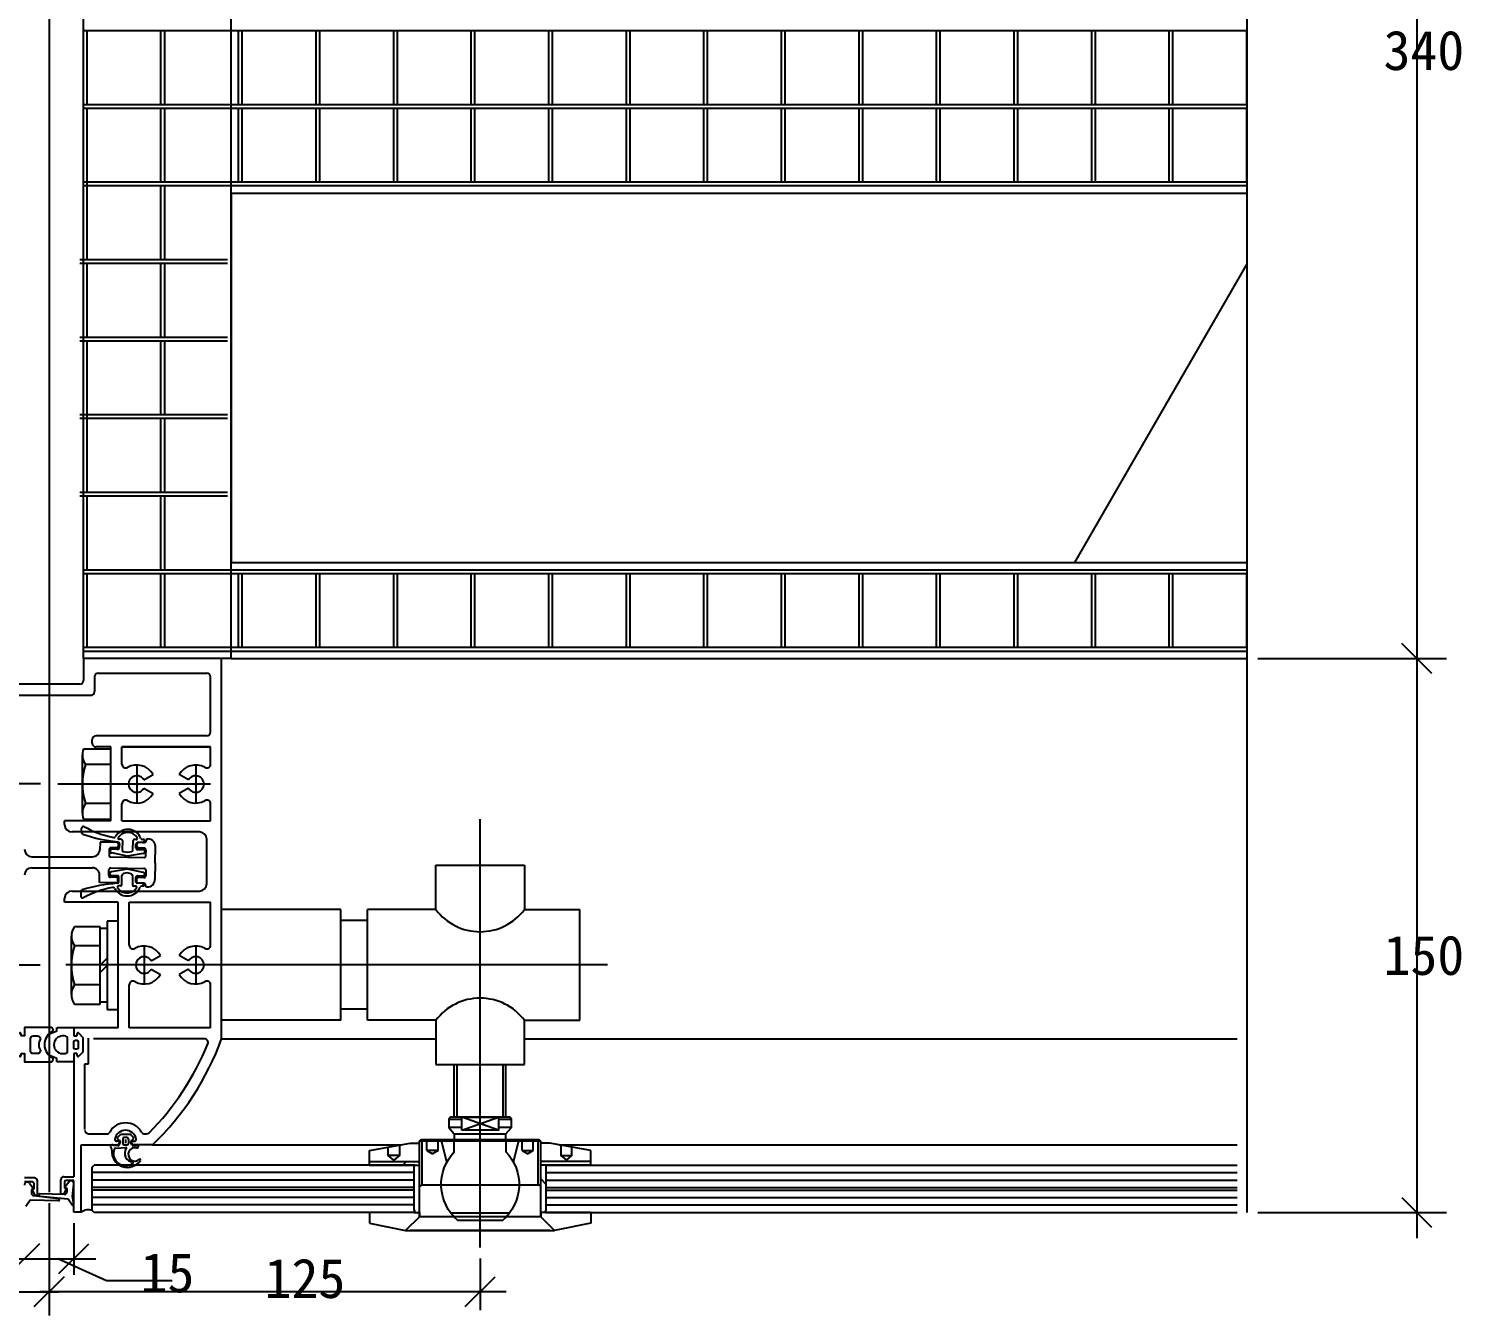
# Model space of a CAD drawing. Header units: metres. Extents: x 3516 to 4417, y 1657 to 2955.
# Drawn here: x 3949.9 to 4337.8, y 2178.7 to 2527 of the extents above; entities that cross this region are included whole.
import ezdxf

# ---------------------------------------------------------------- set-up
doc = ezdxf.new("R2010")
doc.units = ezdxf.units.M
for name, color, linetype in [('1', 1, 'Continuous'), ('10', 1, 'Continuous'), ('3', 5, 'Continuous'), ('4', 4, 'Continuous'), ('6', 6, 'Continuous'), ('CENTER', 2, 'Continuous'), ('GOMMA', 3, 'Continuous'), ('GROSSA', 4, 'Continuous'), ('LAYER_1', 7, 'Continuous'), ('填充', 1, 'Continuous')]:
    doc.layers.add(name, color=color, linetype=linetype)

# ---------------------------------------------------------------- blocks, each defined once
blk = doc.blocks.new('_ArchTick')
at = {"color": 0, "linetype": 'ByBlock'}
blk.add_lwpolyline([(-0.5, -0.5), (0.5, 0.5)], dxfattribs=at)

msp = doc.modelspace()

# ---------------------------------------------------------------- hatches: boundary and pattern name
at = {"layer": '1'}
h = msp.add_hatch(dxfattribs=at)
h.set_pattern_fill('ANSI38', scale=6)
h.paths.add_polyline_path([(4055.78, 2219.3), (4055.78, 2220.3), (4042.18, 2220.3), (4042.18, 2219.3)])
h = msp.add_hatch(dxfattribs=at)
h.set_pattern_fill('ANSI38', scale=6)
h.paths.add_polyline_path([(4055.78, 2206.54), (4054.28, 2206.54, 1), (4054.28, 2207.04), (4054.28, 2219.3), (4055.78, 2219.3)])
h = msp.add_hatch(dxfattribs=at)
h.set_pattern_fill('ANSI38', scale=6)
h.paths.add_polyline_path([(4102.18, 2219.3), (4102.18, 2220.3), (4088.58, 2220.3), (4088.58, 2219.3)])
h = msp.add_hatch(dxfattribs=at)
h.set_pattern_fill('ANSI38', scale=6)
h.paths.add_polyline_path([(4102.18, 2219.3), (4102.18, 2220.3), (4088.58, 2220.3), (4088.58, 2219.3)])
h = msp.add_hatch(dxfattribs=at)
h.set_pattern_fill('ANSI38', scale=6)
h.paths.add_polyline_path([(4088.58, 2206.54), (4090.08, 2206.54, -1), (4090.08, 2207.04), (4090.08, 2219.09), (4088.58, 2219.09)])
at = {"layer": '填充'}
h = msp.add_hatch(dxfattribs=at)
h.set_pattern_fill('HONEY', scale=100)
h.paths.add_polyline_path([(4279.77, 2482.53), (4004.77, 2482.53), (4004.77, 2382.53), (4279.77, 2382.53)])

# ---------------------------------------------------------------- linework, layer by layer
for p, q in [((3964.77, 2356.53), (3964.77, 2653.03)), ((4004.77, 2356.53), (4004.77, 2653.03)), ((3965.77, 2506.53), (3965.77, 2526.53)), ((3985.77, 2506.53), (3985.77, 2526.53)), ((3986.77, 2506.53), (3986.77, 2526.53)), ((4006.77, 2506.53), (4006.77, 2526.53)), ((4007.77, 2506.53), (4007.77, 2526.53)), ((4027.77, 2506.53), (4027.77, 2526.53)), ((4028.77, 2506.53), (4028.77, 2526.53)), ((4048.77, 2506.53), (4048.77, 2526.53)), ((4049.77, 2506.53), (4049.77, 2526.53)), ((4069.77, 2506.53), (4069.77, 2526.53)), ((4070.77, 2506.53), (4070.77, 2526.53)), ((4090.77, 2506.53), (4090.77, 2526.53)), ((4091.77, 2506.53), (4091.77, 2526.53)), ((4111.77, 2506.53), (4111.77, 2526.53)), ((4112.77, 2506.53), (4112.77, 2526.53)), ((4132.77, 2506.53), (4132.77, 2526.53)), ((4133.77, 2506.53), (4133.77, 2526.53)), ((4153.77, 2506.53), (4153.77, 2526.53)), ((4154.77, 2506.53), (4154.77, 2526.53)), ((4174.77, 2506.53), (4174.77, 2526.53)), ((4175.77, 2506.53), (4175.77, 2526.53)), ((4195.77, 2506.53), (4195.77, 2526.53)), ((4196.77, 2506.53), (4196.77, 2526.53)), ((4216.77, 2506.53), (4216.77, 2526.53)), ((4217.77, 2506.53), (4217.77, 2526.53)), ((4237.77, 2506.53), (4237.77, 2526.53)), ((4238.77, 2506.53), (4238.77, 2526.53)), ((4258.77, 2506.53), (4258.77, 2526.53)), ((4259.77, 2506.53), (4259.77, 2526.53)), ((4279.77, 2506.53), (4279.77, 2526.53)), ((3965.77, 2464.53), (3965.77, 2505.53)), ((3985.77, 2485.53), (3985.77, 2505.53)), ((3986.77, 2485.53), (3986.77, 2505.53)), ((4006.77, 2485.53), (4006.77, 2505.53)), ((4007.77, 2485.53), (4007.77, 2505.53)), ((4027.77, 2485.53), (4027.77, 2505.53)), ((4028.77, 2485.53), (4028.77, 2505.53)), ((4048.77, 2485.53), (4048.77, 2505.53)), ((4049.77, 2485.53), (4049.77, 2505.53)), ((4069.77, 2485.53), (4069.77, 2505.53)), ((4070.77, 2485.53), (4070.77, 2505.53)), ((4090.77, 2485.53), (4090.77, 2505.53)), ((4091.77, 2485.53), (4091.77, 2505.53)), ((4111.77, 2485.53), (4111.77, 2505.53)), ((4112.77, 2485.53), (4112.77, 2505.53)), ((4132.77, 2485.53), (4132.77, 2505.53)), ((4133.77, 2485.53), (4133.77, 2505.53)), ((4153.77, 2485.53), (4153.77, 2505.53)), ((4154.77, 2485.53), (4154.77, 2505.53)), ((4174.77, 2485.53), (4174.77, 2505.53)), ((4175.77, 2485.53), (4175.77, 2505.53)), ((4195.77, 2485.53), (4195.77, 2505.53)), ((4196.77, 2485.53), (4196.77, 2505.53)), ((4216.77, 2485.53), (4216.77, 2505.53)), ((4217.77, 2485.53), (4217.77, 2505.53)), ((4237.77, 2485.53), (4237.77, 2505.53)), ((4238.77, 2485.53), (4238.77, 2505.53)), ((4258.77, 2485.53), (4258.77, 2505.53)), ((4259.77, 2485.53), (4259.77, 2505.53)), ((4279.77, 2485.53), (4279.77, 2505.53)), ((3985.77, 2464.53), (3985.77, 2484.53)), ((3986.77, 2464.53), (3986.77, 2484.53)), ((4004.77, 2482.53), (4279.77, 2482.53)), ((4004.77, 2482.53), (4004.77, 2382.53)), ((3965.77, 2443.53), (3965.77, 2463.53)), ((3985.77, 2443.53), (3985.77, 2463.53)), ((3986.77, 2443.53), (3986.77, 2463.53)), ((3965.77, 2401.53), (3965.77, 2442.53)), ((3985.77, 2422.53), (3985.77, 2442.53)), ((3986.77, 2422.53), (3986.77, 2442.53)), ((3985.77, 2401.53), (3985.77, 2421.53)), ((3986.77, 2401.53), (3986.77, 2421.53)), ((3965.77, 2380.53), (3965.77, 2400.53)), ((3985.77, 2380.53), (3985.77, 2400.53)), ((3986.77, 2380.53), (3986.77, 2400.53)), ((4004.77, 2382.53), (4279.77, 2382.53)), ((3965.77, 2359.53), (3965.77, 2379.53)), ((3985.77, 2359.53), (3985.77, 2379.53)), ((3986.77, 2359.53), (3986.77, 2379.53)), ((4006.77, 2359.53), (4006.77, 2379.53)), ((4007.77, 2359.53), (4007.77, 2379.53)), ((4027.77, 2359.53), (4027.77, 2379.53)), ((4028.77, 2359.53), (4028.77, 2379.53)), ((4048.77, 2359.53), (4048.77, 2379.53)), ((4049.77, 2359.53), (4049.77, 2379.53)), ((4069.77, 2359.53), (4069.77, 2379.53)), ((4070.77, 2359.53), (4070.77, 2379.53)), ((4090.77, 2359.53), (4090.77, 2379.53)), ((4091.77, 2359.53), (4091.77, 2379.53)), ((4111.77, 2359.53), (4111.77, 2379.53)), ((4112.77, 2359.53), (4112.77, 2379.53)), ((4132.77, 2359.53), (4132.77, 2379.53)), ((4133.77, 2359.53), (4133.77, 2379.53)), ((4153.77, 2359.53), (4153.77, 2379.53)), ((4154.77, 2359.53), (4154.77, 2379.53)), ((4174.77, 2359.53), (4174.77, 2379.53)), ((4175.77, 2359.53), (4175.77, 2379.53)), ((4195.77, 2359.53), (4195.77, 2379.53)), ((4196.77, 2359.53), (4196.77, 2379.53)), ((4216.77, 2359.53), (4216.77, 2379.53)), ((4217.77, 2359.53), (4217.77, 2379.53)), ((4237.77, 2359.53), (4237.77, 2379.53)), ((4238.77, 2359.53), (4238.77, 2379.53)), ((4258.77, 2359.53), (4258.77, 2379.53)), ((4259.77, 2359.53), (4259.77, 2379.53)), ((4279.77, 2359.53), (4279.77, 2379.53)), ((4004.77, 2356.53), (3964.77, 2356.53)), ((4004.77, 2356.53), (3997.77, 2356.53)), ((4002.18, 2296.54), (4002.18, 2356.54)), ((4004.77, 2356.53), (4279.77, 2356.53)), ((3964.78, 2332.04), (3972.18, 2332.04)), ((3964.5, 2314.62), (3964.5, 2330.45)), ((3972.18, 2327.81), (3965.31, 2327.81)), ((3979.19, 2327.66), (3979.19, 2317.36)), ((3995.17, 2327.66), (3995.17, 2317.36)), ((3981.14, 2323.64), (3983.65, 2325.09)), ((3993.22, 2323.64), (3990.71, 2325.09)), ((3953.15, 2322.58), (3911.81, 2322.58)), ((3957.84, 2322.54), (3999.18, 2322.54)), ((3981.14, 2321.39), (3983.65, 2319.94)), ((3993.22, 2321.39), (3990.71, 2319.94)), ((3972.18, 2317.26), (3965.31, 2317.26)), ((3964.78, 2313.04), (3972.18, 2313.04)), ((3964.27, 2309.39), (3964.28, 2310.56)), ((3969.26, 2306.81), (3969.23, 2304.82)), ((3973.76, 2306.76), (3969.26, 2306.81)), ((3971.73, 2304.78), (3971.71, 2303.28)), ((3971.97, 2304.34), (3971.97, 2304.34)), ((3973.74, 2305.26), (3972.24, 2305.28)), ((3973.78, 2304.82), (3972.48, 2304.84)), ((3973.98, 2304.82), (3972.48, 2304.84)), ((3974.25, 2306.25), (3974.25, 2305.75)), ((3975.01, 2307.54), (3974.45, 2307.55)), ((3974.5, 2306.37), (3974.48, 2305.31)), ((3975.31, 2307.24), (3975.28, 2304.69)), ((3976.72, 2303.98), (3975.68, 2304.19)), ((3977.76, 2304.17), (3976.72, 2303.98)), ((3978.18, 2304.65), (3978.21, 2307.2)), ((3979.09, 2307.49), (3978.51, 2307.49)), ((3978.98, 2305.25), (3979, 2306.19)), ((3979.25, 2305.68), (3979.25, 2306.18)), ((3980.98, 2304.72), (3979.48, 2304.74)), ((3981.26, 2306.66), (3979.5, 2306.68)), ((3981.24, 2305.16), (3979.74, 2305.18)), ((3981.27, 2307.46), (3980.77, 2307.46)), ((3981.27, 2307.16), (3981.27, 2307.46)), ((3981.47, 2304.22), (3981.47, 2304.22)), ((3981.71, 2303.15), (3981.73, 2304.65)), ((3981.77, 2307.15), (3981.77, 2307.25)), ((3982.17, 2307.65), (3982.27, 2307.64)), ((3984.19, 2301.12), (3984.25, 2305.62)), ((3972.21, 2302.78), (3981.21, 2302.66)), ((3976.7, 2302.96), (3972.47, 2303.84)), ((3980.96, 2303.72), (3976.7, 2302.96)), ((3984.19, 2301.12), (3984.13, 2296.62)), ((3969.12, 2295.82), (3969.14, 2297.82)), ((3971.64, 2297.78), (3971.66, 2299.28)), ((3971.89, 2298.22), (3971.89, 2298.22)), ((3973.64, 2297.26), (3972.14, 2297.28)), ((3972.17, 2299.78), (3981.17, 2299.66)), ((3973.88, 2297.69), (3972.39, 2297.71)), ((3976.66, 2299.47), (3972.4, 2298.71)), ((3974.12, 2296.25), (3974.13, 2296.75)), ((3974.36, 2296.12), (3974.38, 2297.18)), ((3975.15, 2295.24), (3975.19, 2297.78)), ((3976.65, 2298.46), (3975.6, 2298.27)), ((3977.69, 2298.24), (3976.65, 2298.45)), ((3980.9, 2298.6), (3976.66, 2299.47)), ((3978.09, 2297.74), (3978.05, 2295.2)), ((3978.88, 2297.13), (3978.87, 2296.19)), ((3979.13, 2296.68), (3979.12, 2296.18)), ((3980.88, 2297.6), (3979.38, 2297.62)), ((3981.14, 2297.16), (3979.64, 2297.18)), ((3981.39, 2298.09), (3981.39, 2298.09)), ((3981.66, 2299.15), (3981.64, 2297.65)), ((3964.06, 2293.37), (3964.04, 2292.2)), ((3973.62, 2295.76), (3969.12, 2295.82)), ((3974.85, 2294.94), (3974.29, 2294.95)), ((3978.92, 2294.89), (3978.35, 2294.89)), ((3981.12, 2295.66), (3979.36, 2295.68)), ((3981.11, 2294.86), (3980.61, 2294.87)), ((3981.11, 2295.16), (3981.11, 2294.86)), ((3981.61, 2295.15), (3981.61, 2295.05)), ((3982, 2294.65), (3982.1, 2294.65)), ((3971.18, 2285.42), (3971.18, 2261.42)), ((3974.18, 2285.42), (3971.18, 2285.42)), ((3961.5, 2265.5), (3961.5, 2281.33)), ((3962.31, 2283.97), (3969.18, 2283.97)), ((3969.18, 2283.97), (3969.18, 2262.86)), ((3971.18, 2283.38), (3969.18, 2283.38)), ((3969.18, 2278.69), (3962.31, 2278.69)), ((3981.19, 2278.66), (3981.19, 2268.36)), ((3995.17, 2278.66), (3995.17, 2268.36)), ((3971.18, 2275.41), (3969.18, 2273.42)), ((3971.18, 2273.42), (3969.18, 2271.43)), ((3983.14, 2274.64), (3985.65, 2276.09)), ((3993.22, 2274.64), (3990.71, 2276.09)), ((3983.14, 2272.39), (3985.65, 2270.94)), ((3993.22, 2272.39), (3990.71, 2270.94)), ((3969.18, 2268.14), (3962.31, 2268.14)), ((3969.18, 2262.86), (3962.31, 2262.86)), ((3971.18, 2263.45), (3969.18, 2263.45)), ((3974.18, 2261.42), (3971.18, 2261.42)), ((4002.18, 2253.54), (4060.18, 2253.54)), ((4084.18, 2253.54), (4277.18, 2253.54)), ((3983.47, 2224.8), (4050.78, 2224.8)), ((4093.57, 2224.8), (4277.18, 2224.8)), ((3957.87, 2194.02), (3971.06, 2188.1)), ((3971.06, 2188.1), (3988.82, 2188.1))]:
    msp.add_line(p, q)
for centre, radius, start, end in [((3969.17, 2330.45), 4.67, 160.18, 214.38), ((3981.96, 2322.54), 17.46, 162.41, 197.59), ((3976.18, 2327.88), 1, 180, 299.29), ((3979.19, 2322.51), 5.15, 30, 119.29), ((3995.17, 2322.51), 5.15, 60.71, 150), ((3998.18, 2327.88), 1, 240.71, 0), ((3979.19, 2322.51), 2.25, 30, 330), ((3995.17, 2322.51), 2.25, 210, 150), ((3979.19, 2322.51), 5.15, 240.71, 330), ((3995.17, 2322.51), 5.15, 210, 299.29), ((3969.17, 2314.62), 4.67, 145.62, 199.82), ((3976.18, 2317.15), 1, 60.71, 180), ((3998.18, 2317.15), 1, 0, 119.29), ((3964.77, 2309.38), 0.5, 179.25, 254.2), ((3964.78, 2310.56), 0.5, 74.32, 179.25), ((3978.56, 2350.71), 44.07, 251.57, 264.13), ((3978.31, 2334.48), 27, 240.26, 258.44), ((3973, 2308.52), 0.5, 258.44, 330.63), ((3976.76, 2306.4), 3.81, 89.25, 150.63), ((3976.76, 2306.4), 3.01, 89.25, 147.86), ((3976.76, 2306.4), 3.01, 30.64, 89.25), ((3976.76, 2306.4), 3.81, 21.21, 89.25), ((3967.23, 2304.84), 2, 269.25, 359.25), ((3972.23, 2304.78), 0.5, 89.25, 179.25), ((3972.47, 2304.34), 0.5, 89.25, 179.25), ((3972.47, 2304.34), 0.5, 179.25, 269.25), ((3973.75, 2305.76), 0.5, 269.25, 359.25), ((3973.75, 2306.26), 0.5, 359.25, 89.25), ((3973.98, 2305.32), 0.5, 269.25, 359.25), ((3974, 2306.38), 0.5, 359.25, 84.13), ((3974.46, 2307.85), 0.3, 147.86, 269.25), ((3975.01, 2307.24), 0.3, 359.25, 89.25), ((3975.78, 2304.68), 0.5, 179.25, 258.36), ((3977.68, 2304.66), 0.5, 280.14, 359.25), ((3978.51, 2307.19), 0.3, 89.25, 179.25), ((3979.48, 2305.24), 0.5, 179.25, 269.25), ((3979.5, 2306.18), 0.5, 89.25, 179.25), ((3979.09, 2307.79), 0.3, 269.25, 30.64), ((3979.75, 2306.18), 0.5, 89.25, 179.25), ((3979.75, 2305.68), 0.5, 179.25, 269.25), ((3980.78, 2307.96), 0.5, 201.21, 269.25), ((3980.77, 2307.16), 0.5, 269.25, 359.25), ((3980.97, 2304.22), 0.5, 269.25, 359.25), ((3980.97, 2304.22), 0.5, 359.25, 89.25), ((3981.23, 2304.66), 0.5, 359.25, 89.25), ((3981.27, 2307.16), 0.5, 269.25, 359.25), ((3982.17, 2307.25), 0.4, 89.25, 179.25), ((3982.25, 2305.64), 2, 359.25, 89.25), ((3972.21, 2303.28), 0.5, 179.25, 269.25), ((3981.21, 2303.16), 0.5, 269.25, 359.25), ((3967.14, 2297.84), 2, 359.25, 89.25), ((3972.14, 2297.78), 0.5, 179.25, 269.25), ((3972.16, 2299.28), 0.5, 89.25, 179.25), ((3972.39, 2298.21), 0.5, 89.25, 179.25), ((3972.39, 2298.21), 0.5, 179.25, 269.25), ((3973.63, 2296.76), 0.5, 359.25, 89.25), ((3973.88, 2297.19), 0.5, 359.25, 89.25), ((3975.69, 2297.77), 0.5, 100.14, 179.25), ((3977.59, 2297.75), 0.5, 359.25, 78.36), ((3979.38, 2297.12), 0.5, 89.25, 179.25), ((3979.63, 2296.68), 0.5, 89.25, 179.25), ((3980.89, 2298.1), 0.5, 269.25, 359.25), ((3980.89, 2298.1), 0.5, 359.25, 89.25), ((3981.14, 2297.66), 0.5, 269.25, 359.25), ((3981.16, 2299.16), 0.5, 359.25, 89.25), ((3982.13, 2296.65), 2, 269.25, 359.25), ((3964.56, 2293.37), 0.5, 104.3, 179.25), ((3977.26, 2251.69), 44.07, 94.37, 106.93), ((3977.44, 2267.92), 27, 100.06, 118.24), ((3972.81, 2294.01), 0.5, 27.87, 100.06), ((3976.62, 2296.03), 3.81, 207.87, 269.25), ((3973.62, 2296.26), 0.5, 269.25, 359.25), ((3973.86, 2296.13), 0.5, 274.37, 359.25), ((3973.86, 2296.13), 0.5, 274.37, 359.25), ((3974.29, 2294.65), 0.3, 89.25, 210.64), ((3976.62, 2296.03), 3.01, 210.64, 269.25), ((3974.85, 2295.24), 0.3, 269.25, 359.25), ((3976.62, 2296.03), 3.81, 269.25, 337.29), ((3976.62, 2296.03), 3.01, 269.25, 327.86), ((3978.35, 2295.19), 0.3, 179.25, 269.25), ((3979.37, 2296.18), 0.5, 179.25, 269.25), ((3978.92, 2294.59), 0.3, 327.86, 89.25), ((3979.62, 2296.18), 0.5, 179.25, 269.25), ((3980.6, 2294.37), 0.5, 89.25, 157.29), ((3980.61, 2295.17), 0.5, 359.25, 89.25), ((3981.11, 2295.16), 0.5, 359.25, 89.25), ((3982.01, 2295.05), 0.4, 179.25, 269.25), ((3964.54, 2292.19), 0.5, 179.25, 284.18), ((3966.17, 2281.33), 4.67, 145.62, 214.38), ((3978.96, 2273.42), 17.46, 162.41, 197.59), ((3978.18, 2278.88), 1, 180, 299.29), ((3981.19, 2273.51), 5.15, 30, 119.29), ((3995.17, 2273.51), 5.15, 60.71, 150), ((3998.18, 2278.88), 1, 240.71, 0), ((3981.19, 2273.51), 2.25, 30, 330), ((3995.17, 2273.51), 2.25, 210, 150), ((3981.19, 2273.51), 5.15, 240.71, 330), ((3995.17, 2273.51), 5.15, 210, 299.29), ((3966.17, 2265.5), 4.67, 145.62, 214.38), ((3978.18, 2268.15), 1, 60.71, 180), ((3998.18, 2268.15), 1, 0, 119.29)]:
    msp.add_arc(centre, radius, start, end)
at = {"layer": '1'}
for p, q in [((3964.77, 2526.53), (4279.77, 2526.53)), ((3964.77, 2506.53), (4279.77, 2506.53)), ((3964.77, 2505.53), (4279.77, 2505.53)), ((3964.77, 2485.53), (4279.77, 2485.53)), ((3964.77, 2484.53), (4279.77, 2484.53)), ((3963.77, 2464.53), (4003.77, 2464.53)), ((3963.77, 2463.53), (4003.77, 2463.53)), ((3963.77, 2443.53), (4003.77, 2443.53)), ((3963.77, 2442.53), (4003.77, 2442.53)), ((3963.77, 2422.53), (4003.77, 2422.53)), ((3963.77, 2421.53), (4003.77, 2421.53)), ((3963.77, 2401.53), (4003.77, 2401.53)), ((3963.77, 2400.53), (4003.77, 2400.53)), ((3964.77, 2380.53), (4279.77, 2380.53)), ((3964.77, 2379.53), (4279.77, 2379.53)), ((3964.77, 2359.53), (4279.77, 2359.53)), ((3964.77, 2358.53), (4279.77, 2358.53)), ((4002.18, 2253.54), (4002.18, 2356.54)), ((3967.77, 2351.53), (3967.77, 2347.53)), ((3999.18, 2336.54), (3999.18, 2351.54)), ((3963.77, 2349.53), (3940.27, 2349.53)), ((3943.66, 2346.53), (3966.85, 2346.53)), ((3998.18, 2335.54), (3968.18, 2335.54)), ((3967.18, 2333.54), (3967.18, 2334.54)), ((3972.18, 2312.54), (3972.18, 2332.54)), ((3975.18, 2332.54), (3999.18, 2332.54)), ((3999.18, 2332.54), (3975.18, 2332.54)), ((3975.18, 2327.85), (3975.18, 2332.54)), ((3999.18, 2327.88), (3999.18, 2332.54)), ((3975.18, 2312.54), (3975.18, 2317.17)), ((3999.18, 2312.54), (3999.18, 2317.15)), ((3959.68, 2311.54), (3959.68, 2312.54)), ((3972.18, 2312.54), (3959.68, 2312.54)), ((3975.18, 2312.54), (3999.18, 2312.54)), ((3996.18, 2309.54), (3961.68, 2309.54)), ((3998.18, 2295.54), (3998.18, 2307.54)), ((3950.81, 2302.84), (3967.21, 2302.84)), ((3950.81, 2299.84), (3967.21, 2299.84)), ((3961.68, 2293.54), (3996.18, 2293.54)), ((3959.68, 2290.54), (3959.68, 2291.54)), ((3974.18, 2290.54), (3959.68, 2290.54)), ((3974.18, 2256.54), (3974.18, 2290.54)), ((3977.18, 2290.54), (3999.18, 2290.54)), ((3977.18, 2278.85), (3977.18, 2290.54)), ((3999.18, 2278.88), (3999.18, 2290.54)), ((3977.18, 2256.54), (3977.18, 2268.17)), ((3999.18, 2256.54), (3999.18, 2268.15)), ((3962.18, 2248.69), (3962.18, 2216.19)), ((3965.18, 2228.97), (3965.18, 2246.8))]:
    msp.add_line(p, q, dxfattribs=at)
for centre, radius, start, end in [((3968.77, 2351.53), 1, 90, 180), ((3998.18, 2351.54), 1, 0, 90), ((3963.77, 2350.53), 1, 270, 0), ((3966.77, 2347.53), 1, 270, 360), ((3968.18, 2334.54), 1, 90, 180), ((3998.18, 2336.54), 1, 270, 0), ((3968.18, 2333.54), 1, 180, 270), ((3961.68, 2311.54), 2, 180, 270), ((3996.18, 2307.54), 2, 0, 90), ((3950.81, 2304.84), 2, 180, 270), ((3950.81, 2297.84), 2, 90, 180), ((3961.68, 2291.54), 2, 90, 180), ((3996.18, 2295.54), 2, 270, 0)]:
    msp.add_arc(centre, radius, start, end, dxfattribs=at)
at = {"layer": '10'}
for p, q in [((4279.77, 2924.26), (4279.77, 2206.53)), ((4325.78, 2699.03), (4325.78, 2354.03)), ((4325.78, 2359.03), (4325.78, 2199.56)), ((4282.77, 2356.53), (4333.86, 2356.53)), ((4282.77, 2356.53), (4333.86, 2356.53)), ((3955.5, 2209.01), (3955.5, 2182.05)), ((3955.5, 2209.01), (3955.5, 2178.66)), ((3962.18, 2203.58), (3962.18, 2189.66)), ((4282.77, 2206.53), (4333.86, 2206.53)), ((3942.31, 2193.99), (3968.09, 2193.99)), ((4072.18, 2194.07), (4072.18, 2180.04)), ((3831.68, 2185.05), (3958, 2185.05)), ((4079.24, 2185.05), (3953, 2185.05))]:
    msp.add_line(p, q, dxfattribs=at)
at = {"layer": '3'}
for centre, radius, start, end in [((3958.39, 2251.96), 4.16, 126.04, 233.96), ((3958.09, 2251.95), 3.86, 131.14, 228.79), ((3955.89, 2256), 0.68, 275.95, 57.9), ((3959.19, 2251.93), 2.4, 92.55, 267.45), ((3955.91, 2251.93), 3.21, 150.11, 209.89), ((3955.87, 2247.91), 0.68, 302.1, 84.05)]:
    msp.add_arc(centre, radius, start, end, dxfattribs=at)
at = {"layer": '4'}
for p, q in [((3964.77, 2356.53), (3964.77, 2350.53)), ((3968.77, 2352.53), (3998.18, 2352.54)), ((3972.18, 2332.54), (3968.18, 2332.54)), ((4060.18, 2300.54), (4084.18, 2300.54)), ((4060.18, 2288.54), (4060.18, 2300.54)), ((4084.18, 2300.54), (4084.18, 2288.54)), ((4034.45, 2288.54), (4002.18, 2288.54)), ((4034.45, 2258.54), (4034.45, 2288.54)), ((4041.64, 2285.54), (4034.45, 2285.54)), ((4060.18, 2288.54), (4041.64, 2288.54)), ((4041.64, 2258.54), (4041.64, 2288.54)), ((4084.18, 2288.54), (4099.18, 2288.54)), ((4099.18, 2258.54), (4099.18, 2288.54)), ((4041.64, 2261.54), (4034.45, 2261.54)), ((4034.45, 2258.54), (4002.18, 2258.54)), ((4060.18, 2258.54), (4041.64, 2258.54)), ((4060.18, 2258.54), (4060.18, 2246.54)), ((4084.18, 2246.54), (4084.18, 2258.54)), ((4084.18, 2258.54), (4099.18, 2258.54)), ((3974.18, 2256.54), (3962.18, 2256.54)), ((3999.18, 2256.54), (3977.18, 2256.54)), ((3966.18, 2246.8), (3966.18, 2253.71)), ((3997.51, 2253.54), (3967.48, 2253.54)), ((3965.18, 2246.8), (3966.18, 2246.8)), ((4060.18, 2246.54), (4084.18, 2246.54)), ((4065.18, 2232.3), (4065.18, 2246.54)), ((4079.18, 2232.3), (4079.18, 2246.54)), ((3966.18, 2227.8), (3971.02, 2227.8)), ((3974, 2226.59), (3974, 2226.66)), ((3974.12, 2226.94), (3974.66, 2227.48)), ((3977.41, 2227.6), (3974.94, 2227.6)), ((3976.53, 2226.8), (3975.82, 2226.8)), ((3978.23, 2226.94), (3977.7, 2227.48)), ((3978.35, 2226.59), (3978.35, 2226.66)), ((3981.34, 2227.8), (3981.83, 2227.8)), ((4065.18, 2227.8), (4079.18, 2227.8)), ((3964.18, 2206.58), (3964.18, 2224.8)), ((3964.18, 2224.8), (3974.13, 2224.8)), ((3974.13, 2224.6), (3973.11, 2224.68)), ((3973.52, 2223.95), (3976.22, 2224.14)), ((3974.43, 2225.8), (3973.76, 2225.8)), ((3974.34, 2226.09), (3974.12, 2226.3)), ((3974.31, 2224.91), (3974.61, 2225.51)), ((3974.49, 2224.82), (3974.79, 2225.42)), ((3975.42, 2226.4), (3975.42, 2225.2)), ((3975.82, 2224.8), (3976.53, 2224.8)), ((3976.03, 2225.8), (3976.38, 2225.8)), ((3976.18, 2226.24), (3976.18, 2225.24)), ((3976.93, 2226.4), (3976.93, 2225.2)), ((3977.87, 2224.82), (3977.57, 2225.42)), ((3978.05, 2224.91), (3977.75, 2225.51)), ((3977.93, 2225.8), (3978.6, 2225.8)), ((3978.02, 2226.09), (3978.23, 2226.3)), ((3983.47, 2224.8), (3978.23, 2224.8)), ((3978.23, 2224.6), (3979.45, 2224.77)), ((3979.68, 2224.57), (3979.68, 2224.57)), ((4042.18, 2223.25), (4053.28, 2225.25)), ((4042.18, 2219.3), (4042.18, 2223.25)), ((4053.28, 2225.25), (4055.78, 2225.25)), ((4055.78, 2225.8), (4056.28, 2226.3)), ((4055.78, 2205.36), (4055.78, 2225.8)), ((4056.28, 2226.3), (4088.08, 2226.3)), ((4088.58, 2225.8), (4088.08, 2226.3)), ((4088.58, 2205.36), (4088.58, 2225.8)), ((4091.08, 2225.25), (4088.58, 2225.25)), ((4102.18, 2223.25), (4091.08, 2225.25)), ((4102.18, 2219.3), (4102.18, 2223.25)), ((4054.48, 2219.3), (3967.68, 2219.3)), ((4042.18, 2220.3), (4055.78, 2220.3)), ((4042.18, 2219.3), (4055.78, 2219.3)), ((4054.28, 2219.3), (4055.78, 2219.3)), ((4054.28, 2207.04), (4054.28, 2219.3)), ((4102.18, 2220.3), (4088.58, 2220.3)), ((4090.08, 2219.3), (4088.58, 2219.3)), ((4102.18, 2219.3), (4088.58, 2219.3)), ((4102.18, 2219.3), (4088.58, 2219.3)), ((4089.88, 2219.3), (4277.18, 2219.3)), ((4090.08, 2207.04), (4090.08, 2219.3)), ((3951.51, 2215.87), (3948.81, 2215.87)), ((3952.31, 2211.12), (3952.31, 2215.07)), ((3958.68, 2211.43), (3958.68, 2215.39)), ((3959.48, 2216.19), (3962.18, 2216.19)), ((3962.18, 2215.19), (3960.08, 2215.19)), ((3962.18, 2206.58), (3962.18, 2215.19)), ((4054.28, 2217.3), (3967.18, 2217.3)), ((4054.28, 2215.3), (3967.18, 2215.3)), ((4090.08, 2217.3), (4277.18, 2217.3)), ((4090.08, 2215.3), (4277.18, 2215.3)), ((3948.81, 2214.87), (3950.91, 2214.87)), ((3950.84, 2212.79), (3951.64, 2211.12)), ((3951.31, 2212.79), (3950.84, 2212.79)), ((3951.31, 2214.47), (3951.31, 2212.79)), ((3951.64, 2211.12), (3952.31, 2211.12)), ((3960.16, 2213.1), (3959.36, 2211.43)), ((3959.68, 2214.79), (3959.68, 2213.1)), ((3959.68, 2213.1), (3960.16, 2213.1)), ((4054.28, 2213.3), (3967.18, 2213.3)), ((4054.28, 2212.54), (3967.18, 2212.54)), ((4090.08, 2213.3), (4277.18, 2213.3)), ((4090.08, 2212.54), (4277.18, 2212.54)), ((3950.38, 2209.86), (3949.21, 2208.14)), ((4054.28, 2210.54), (3967.18, 2210.54)), ((4054.28, 2208.54), (3967.18, 2208.54)), ((4090.08, 2210.54), (4277.18, 2210.54)), ((4090.08, 2208.54), (4277.18, 2208.54)), ((3964.18, 2206.58), (3962.18, 2206.58)), ((4054.48, 2206.54), (3967.68, 2206.54)), ((4054.28, 2206.54), (4042.18, 2206.54)), ((4042.18, 2206.54), (4042.18, 2203.59)), ((4042.18, 2203.59), (4052.01, 2201.59)), ((4055.78, 2205.36), (4052.01, 2201.59)), ((4055.78, 2205.36), (4052.01, 2201.59)), ((4054.28, 2206.54), (4055.78, 2206.54)), ((4055.78, 2206.54), (4055.78, 2205.36)), ((4090.08, 2206.54), (4088.58, 2206.54)), ((4088.58, 2206.54), (4088.58, 2205.36)), ((4088.58, 2205.36), (4088.58, 2206.54)), ((4088.58, 2205.36), (4092.35, 2201.59)), ((4088.58, 2205.36), (4092.35, 2201.59)), ((4102.18, 2206.54), (4089.88, 2206.54)), ((4089.88, 2206.54), (4277.18, 2206.54)), ((4102.18, 2203.59), (4092.35, 2201.59)), ((4102.18, 2206.54), (4102.18, 2203.59)), ((4052.01, 2201.59), (4092.35, 2201.59)), ((4052.01, 2201.59), (4092.35, 2201.59)), ((4091.08, 2201.59), (4053.28, 2201.59))]:
    msp.add_line(p, q, dxfattribs=at)
for points in [[(4079.18, 2226.3), (4079.18, 2227.8), (4080.68, 2229.5), (4080.68, 2231.8), (4080.18, 2232.3), (4064.18, 2232.3), (4063.68, 2231.8), (4063.68, 2229.5), (4065.18, 2227.8), (4065.18, 2226.3)], [(3967.68, 2206.54), (3967.18, 2207.04), (3967.18, 2218.8), (3967.68, 2219.3)]]:
    msp.add_lwpolyline(points, dxfattribs=at)
msp.add_lwpolyline([(4067.18, 2228.8), (4067.18, 2232.3), (4077.18, 2232.3), (4077.18, 2228.8)], close=True, dxfattribs=at)
for centre, radius, start, end in [((4072.18, 2297.54), 15, 216.87, 323.13), ((4072.18, 2249.54), 15, 36.87, 143.13), ((3931.24, 2279.26), 72.46, 315.07, 338.04), ((3931.24, 2279.26), 75.46, 313.8, 340.07), ((3997.51, 2252.54), 1, 338.04, 90), ((3976.18, 2225.8), 4.97, 30.17, 149.83), ((3966.18, 2228.8), 1, 180, 270), ((3971.02, 2228.8), 1, 270, 329.83), ((3976.18, 2225.8), 2.97, 11.68, 168.32), ((3974.4, 2226.66), 0.4, 134.98, 180), ((3974.4, 2226.59), 0.4, 180, 225.38), ((3974.94, 2227.2), 0.4, 90, 134.98), ((3975.82, 2226.4), 0.4, 90, 180), ((3976.53, 2226.4), 0.4, 0, 90), ((3977.41, 2227.2), 0.4, 45.02, 90), ((3977.95, 2226.66), 0.4, 0, 45.02), ((3977.95, 2226.59), 0.4, 314.62, 0), ((3981.34, 2228.8), 1, 210.17, 270), ((3981.83, 2228.8), 1, 270, 315.07), ((3972.64, 2224.31), 0.51, 59.98, 230.91), ((3972.01, 2223.53), 0.5, 338.87, 50.91), ((3976.66, 2222.94), 4.21, 174.47, 326.7), ((3973.15, 2225.18), 0.5, 239.98, 265.34), ((3976.21, 2222.49), 3.31, 158.68, 306.46), ((3973.56, 2223.45), 0.5, 94.16, 149.83), ((3973.76, 2226.3), 0.5, 168.32, 270), ((3974.13, 2225), 0.2, 270, 333.43), ((3974.13, 2225), 0.4, 270, 333.43), ((3974.62, 2226.38), 0.4, 225.38, 256.52), ((3974.43, 2225.6), 0.2, 333.43, 90), ((3974.43, 2225.6), 0.4, 333.43, 76.52), ((3975.82, 2225.2), 0.4, 180, 270), ((3978.25, 2222.48), 2.29, 143.9, 267.24), ((3976.24, 2223.94), 0.2, 323.14, 94.16), ((3976.53, 2225.2), 0.4, 270, 0), ((3978.71, 2222.24), 1.81, 73.01, 314.24), ((3977.93, 2225.6), 0.4, 103.48, 206.57), ((3977.93, 2225.6), 0.2, 90, 206.57), ((3977.74, 2226.38), 0.4, 283.48, 314.62), ((3978.23, 2225), 0.4, 206.57, 270), ((3978.23, 2225), 0.2, 206.57, 270), ((3978.6, 2226.3), 0.5, 270, 11.68), ((3979.28, 2224.41), 0.43, 265.53, 22.18), ((3979.48, 2224.57), 0.2, 0, 97.84), ((3978.08, 2220), 0.2, 299.79, 74.13), ((3980.02, 2220.75), 0.2, 323.32, 102.87), ((3951.51, 2215.07), 0.8, 360, 90), ((3959.48, 2215.39), 0.8, 90, 180), ((3960.08, 2214.79), 0.4, 90, 180), ((3950.91, 2214.47), 0.4, 360, 90), ((3966.17, 2203.85), 3.38, 72.72, 126.2), ((4054.28, 2206.79), 0.25, 270, 90), ((4090.08, 2206.79), 0.25, 90, 270)]:
    msp.add_arc(centre, radius, start, end, dxfattribs=at)
at = {"layer": '6'}
for p, q in [((4072.18, 2197.02), (4072.18, 2313.01)), ((3806.46, 2273.58), (3953.1, 2273.58)), ((4106.65, 2273.54), (3960.01, 2273.54)), ((4065.98, 2232.3), (4065.98, 2246.54)), ((4078.38, 2232.3), (4078.38, 2246.54)), ((4063.68, 2231.8), (4067.18, 2231.8)), ((4067.18, 2228.8), (4077.18, 2232.3)), ((4077.18, 2228.8), (4067.18, 2232.3)), ((4077.18, 2231.8), (4080.68, 2231.8)), ((4067.18, 2229.5), (4063.68, 2229.5)), ((4080.68, 2229.5), (4077.18, 2229.5)), ((4088.58, 2225.8), (4055.78, 2225.8)), ((4057.78, 2223.3), (4057.78, 2226.3)), ((4057.78, 2223.3), (4059.28, 2222.43)), ((4060.78, 2223.3), (4057.78, 2223.3)), ((4060.78, 2223.3), (4059.28, 2222.43)), ((4060.78, 2223.3), (4060.78, 2226.3)), ((4063.14, 2220.24), (4061.64, 2226.3)), ((4081.21, 2220.24), (4082.71, 2226.3)), ((4083.58, 2223.3), (4083.58, 2226.3)), ((4083.58, 2223.3), (4085.08, 2222.43)), ((4083.58, 2223.3), (4086.58, 2223.3)), ((4086.58, 2223.3), (4085.08, 2222.43)), ((4086.58, 2223.3), (4086.58, 2226.3)), ((4050.32, 2221.95), (4047.32, 2221.95)), ((4094.04, 2221.95), (4097.04, 2221.95)), ((4056.48, 2213.98), (4087.88, 2213.98)), ((4088.58, 2205.36), (4055.78, 2205.36)), ((4080.18, 2206.36), (4064.18, 2206.36))]:
    msp.add_line(p, q, dxfattribs=at)
for points in [[(4050.32, 2224.71), (4050.32, 2221.95), (4048.82, 2220.63), (4047.32, 2221.95), (4047.32, 2224.17)], [(4055.78, 2213.59), (4056.48, 2213.98), (4056.48, 2226.3)], [(4088.58, 2213.59), (4087.88, 2213.98), (4087.88, 2226.3)], [(4094.04, 2224.71), (4094.04, 2221.95), (4095.54, 2220.63), (4097.04, 2221.95), (4097.04, 2224.17)]]:
    msp.add_lwpolyline(points, dxfattribs=at)
msp.add_lwpolyline([(4079.18, 2226.3), (4079.18, 2222.96, -0.43), (4078.25, 2204.36), (4066.11, 2204.36, -0.43), (4065.18, 2222.96), (4065.18, 2226.3)], format="xyb", dxfattribs=at)
at = {"layer": 'CENTER'}
msp.add_line((3955.5, 2955.47), (3955.5, 2212.01), dxfattribs=at)
at = {"layer": 'GOMMA'}
for p, q in [((3957.69, 2256.58), (3962.18, 2256.58)), ((3962.18, 2256.58), (3962.18, 2254.33)), ((3962.18, 2254.33), (3962.98, 2254.33)), ((3962.98, 2254.33), (3963.15, 2254.98)), ((3963.49, 2255.07), (3964.58, 2253.93)), ((3964.58, 2253.93), (3964.58, 2249.93)), ((3964.58, 2249.93), (3963.49, 2248.79)), ((3957.58, 2248.22), (3955.55, 2249.05)), ((3957.58, 2247.33), (3957.58, 2248.22)), ((3962.18, 2247.33), (3957.58, 2247.33)), ((3962.98, 2249.53), (3962.18, 2249.53)), ((3962.18, 2249.53), (3962.18, 2247.33)), ((3963.15, 2248.88), (3962.98, 2249.53)), ((3950.17, 2214.43), (3951.16, 2213.12)), ((3951.05, 2212.83), (3950.7, 2212.74)), ((3950.7, 2212.74), (3950.7, 2211.73)), ((3951.31, 2211.09), (3958.01, 2210.34)), ((3959.68, 2211.41), (3952.98, 2211.57)), ((3960.82, 2214.74), (3959.83, 2213.44)), ((3959.94, 2213.15), (3960.29, 2213.05)), ((3960.29, 2213.05), (3960.29, 2212.05)), ((3961.85, 2210.82), (3962.21, 2214.22)), ((3958.01, 2209.7), (3950.38, 2209.86)), ((3952.98, 2210.93), (3960.61, 2210.17)), ((3960.61, 2210.17), (3961.78, 2208.46)), ((3962.21, 2208.72), (3961.85, 2210.82))]:
    msp.add_line(p, q, dxfattribs=at)
for points in [[(3954.23, 2256.58), (3948.81, 2256.58), (3948.81, 2254.33), (3948.01, 2254.33), (3947.84, 2254.98, 0.58), (3947.5, 2255.07), (3946.41, 2253.93), (3946.41, 2249.93), (3947.5, 2248.79, 0.58), (3947.84, 2248.88), (3948.01, 2249.53), (3948.81, 2249.53), (3948.81, 2247.33), (3956.24, 2247.33)], [(3953.13, 2250.33, -0.41), (3952.33, 2249.53), (3951.21, 2249.53, -0.41), (3950.41, 2250.33), (3950.41, 2253.53, -0.41), (3951.21, 2254.33), (3952.33, 2254.33, -0.41), (3953.13, 2253.53)], [(3959.08, 2249.53), (3959.68, 2249.53, 0.41), (3960.48, 2250.33), (3960.48, 2253.53, 0.41), (3959.68, 2254.33), (3959.08, 2254.33)]]:
    msp.add_lwpolyline(points, format="xyb", dxfattribs=at)
for points in [[(3956.25, 2256.58), (3956.24, 2256.58), (3954.23, 2256.58)], [(3955.55, 2254.86), (3957.59, 2255.69), (3957.59, 2256.58)]]:
    msp.add_lwpolyline(points, dxfattribs=at)
msp.add_lwpolyline([(3963.38, 2251.13, -0.41), (3962.98, 2250.73), (3962.58, 2250.73, -0.41), (3962.18, 2251.13), (3962.18, 2252.73, -0.41), (3962.58, 2253.13), (3962.98, 2253.13, -0.41), (3963.38, 2252.73)], format="xyb", close=True, dxfattribs=at)
for centre, radius, start, end in [((3963.35, 2254.93), 0.2, 43.7, 165), ((3963.35, 2248.93), 0.2, 195, 316.3), ((3961.45, 2214.3), 0.77, 353.81, 144.95), ((3949.55, 2213.99), 0.77, 35.05, 186.19), ((3951.34, 2211.73), 0.64, 180, 267.3), ((3951, 2213.02), 0.19, 285, 32.83), ((3953, 2211.25), 0.32, 92.7, 267.28), ((3959.65, 2212.05), 0.64, 272.7, 360), ((3959.99, 2213.33), 0.19, 147.17, 255), ((3957.99, 2210.02), 0.32, 272.72, 87.3), ((3961.97, 2208.64), 0.26, 225, 19.77)]:
    msp.add_arc(centre, radius, start, end, dxfattribs=at)
at = {"layer": 'GROSSA'}
msp.add_line((3959.36, 2211.43), (3958.68, 2211.43), dxfattribs=at)
at = {"layer": 'LAYER_1'}
msp.add_line((3965.68, 2332.04), (3971.68, 2332.04), dxfattribs=at)
msp.add_line((3965.68, 2332.04), (3971.68, 2332.04), dxfattribs=at)

# ---------------------------------------------------------------- block references
at = {"layer": '10', "xscale": 8.05, "yscale": 8.05, "zscale": 8.05}
for p, rotation in [((4325.78, 2356.53), 90), ((4325.78, 2356.53), 270), ((4325.78, 2206.53), 270), ((3948.81, 2193.99), 180), ((3955.5, 2185.05), 180)]:
    msp.add_blockref('_ArchTick', p, dxfattribs=dict(at, rotation=rotation))
for p in [(3962.18, 2193.99), (3955.5, 2185.05), (4072.18, 2185.05)]:
    msp.add_blockref('_ArchTick', p, dxfattribs=at)

# ---------------------------------------------------------------- texts
at = {"layer": '10', "char_height": 10.7, "attachment_point": 1}
for s, insert in [('\\A1;340', (4316.78, 2526.53)), ('\\A1;150', (4316.78, 2281.53)), ('\\A1;15', (3980.25, 2195.59)), ('\\A1;125', (4013.84, 2194.05))]:
    msp.add_mtext(s, dxfattribs=dict(at, insert=insert))

doc.saveas('drawing.dxf')
